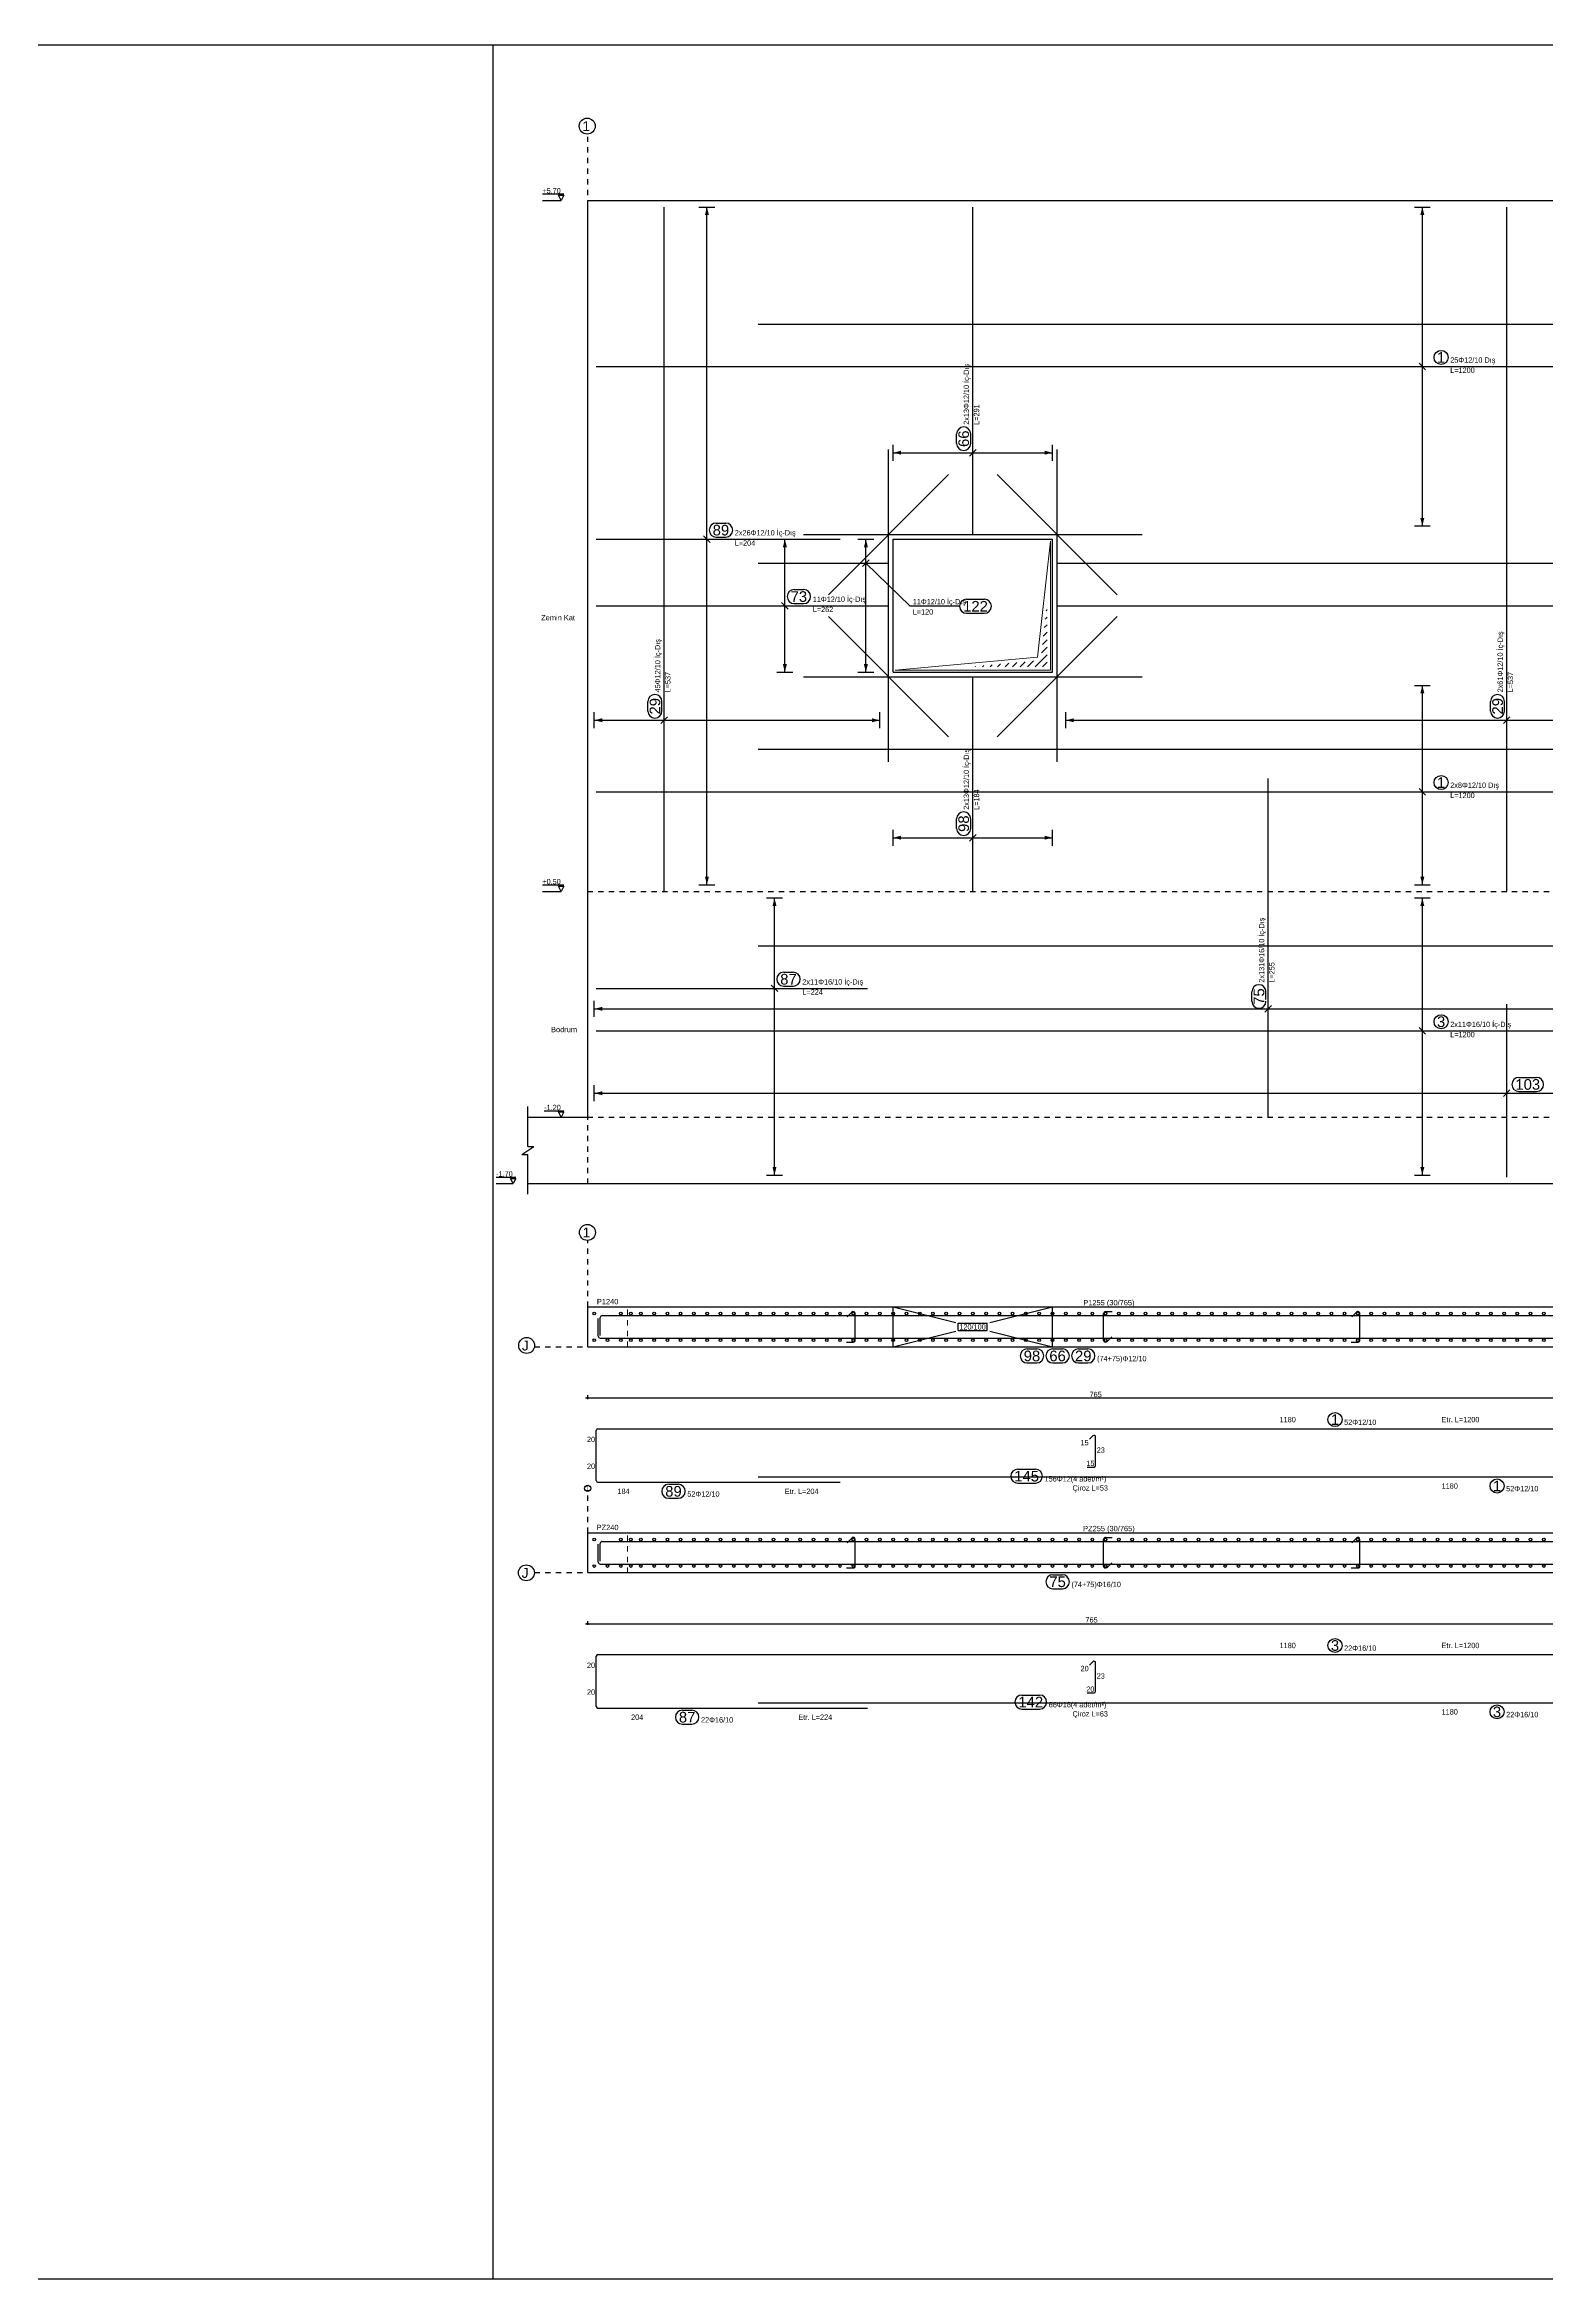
# Model space of a CAD drawing. Header units: metres. Extents: x 419734 to 420376, y 4564732 to 4565123.
# Drawn here: x 420318.91 to 420347.18, y 4564863.89 to 4564905.94 of the extents above; entities that cross this region are included whole.
import ezdxf

# ---------------------------------------------------------------- set-up
doc = ezdxf.new("R2010")
doc.units = ezdxf.units.M
for name, pattern in [('HIDDEN4', [0.09375, 0.0625, -0.03125]), ('NASCOSTA', [0.375, 0.25, -0.125]), ('TRATTO-PUNTO', [1, 0.5, -0.25, 0, -0.25])]:
    doc.linetypes.add(name, pattern=pattern)
for name, color, linetype in [('Standart', 7, 'Continuous'), ('SW_ASSI', 7, 'TRATTO-PUNTO'), ('SW_DIM', 33, 'Continuous'), ('SW_MAGRONE', 2, 'Continuous'), ('SW_SEZIONI-ARMATURA', 3, 'Continuous'), ('SW_SEZIONI_CARPENTERIA', 4, 'Continuous'), ('SW_TRATT', 7, 'NASCOSTA'), ('SW_TXT_TESTI', 1, 'Continuous')]:
    doc.layers.add(name, color=color, linetype=linetype)
doc.styles.add('arial_1_18', font='arial.ttf', dxfattribs={"height": 0.2})
doc.styles.add('SWS', font='ARIALN.TTF')

msp = doc.modelspace()

# ---------------------------------------------------------------- hatches: boundary and pattern name
at = {"layer": 'SW_DIM'}
for points in [[(420331.41246, 4564902.73281), (420331.33746, 4564902.73281), (420331.37496, 4564902.88281)], [(420344.88037, 4564902.73281), (420344.80537, 4564902.73281), (420344.84287, 4564902.88281)], [(420335.03037, 4564898.22343), (420334.88037, 4564898.26093), (420335.03037, 4564898.29843)], [(420337.88037, 4564898.26093), (420337.73037, 4564898.22343), (420337.73037, 4564898.29843)], [(420344.84287, 4564896.88281), (420344.80537, 4564897.03281), (420344.88037, 4564897.03281)], [(420332.88037, 4564896.48281), (420332.80537, 4564896.48281), (420332.84287, 4564896.63281)], [(420334.40537, 4564896.48281), (420334.33037, 4564896.48281), (420334.36787, 4564896.63281)], [(420332.84287, 4564894.13281), (420332.80537, 4564894.28281), (420332.88037, 4564894.28281)], [(420334.36787, 4564894.13281), (420334.33037, 4564894.28281), (420334.40537, 4564894.28281)], [(420344.88037, 4564893.73281), (420344.80537, 4564893.73281), (420344.84287, 4564893.88281)], [(420329.40537, 4564893.18906), (420329.25537, 4564893.22656), (420329.40537, 4564893.26406)], [(420334.63037, 4564893.22656), (420334.48037, 4564893.18906), (420334.48037, 4564893.26406)], [(420338.28037, 4564893.18906), (420338.13037, 4564893.22656), (420338.28037, 4564893.26406)], [(420335.03037, 4564890.97968), (420334.88037, 4564891.01718), (420335.03037, 4564891.05468)], [(420337.88037, 4564891.01718), (420337.73037, 4564890.97968), (420337.73037, 4564891.05468)], [(420331.37496, 4564890.13281), (420331.33746, 4564890.28281), (420331.41246, 4564890.28281)], [(420344.84287, 4564890.13281), (420344.80537, 4564890.28281), (420344.88037, 4564890.28281)], [(420332.68414, 4564889.73281), (420332.60914, 4564889.73281), (420332.64664, 4564889.88281)], [(420344.88037, 4564889.73281), (420344.80537, 4564889.73281), (420344.84287, 4564889.88281)], [(420329.40537, 4564887.75929), (420329.25537, 4564887.79679), (420329.40537, 4564887.83429)], [(420329.40537, 4564886.17191), (420329.25537, 4564886.20941), (420329.40537, 4564886.24691)], [(420332.64664, 4564884.67031), (420332.60914, 4564884.82031), (420332.68414, 4564884.82031)], [(420344.84287, 4564884.67031), (420344.80537, 4564884.82031), (420344.88037, 4564884.82031)]]:
    msp.add_hatch(color=256, dxfattribs=at).paths.add_polyline_path(points)

# ---------------------------------------------------------------- linework, layer by layer
for centre, radius in [((420329.1214, 4564904.40685), 0.15), ((420329.12541, 4564883.58953), 0.15), ((420327.98135, 4564881.4634), 0.15), ((420329.13037, 4564878.77497), 0.06), ((420327.97655, 4564877.18511), 0.15)]:
    msp.add_circle(centre, radius)
at = {"layer": 'Standart', "color": 2}
msp.add_line((419946.10266, 4564905.93855), (420327.35266, 4564905.93855), dxfattribs=at)
for points in [[(420376.27637, 4564863.89188), (419946.10266, 4564863.89188), (419946.10266, 4564905.93855)], [(420327.35266, 4564863.89188), (420327.35266, 4564905.93855), (420376.27637, 4564905.93855), (420376.27637, 4564863.89188)]]:
    msp.add_lwpolyline(points, dxfattribs=at)
at = {"layer": 'Standart', "color": 2, "linetype": 'Continuous', "lineweight": 5}
for points in [[(420344.90537, 4564899.82031), (420344.78037, 4564899.94531)], [(420336.31787, 4564898.19843), (420336.44287, 4564898.32343)], [(420331.43746, 4564896.57031), (420331.31246, 4564896.69531)], [(420337.60037, 4564894.41281), (420337.84287, 4564896.59531)], [(420337.84287, 4564894.17031), (420337.84287, 4564896.59531)], [(420334.30537, 4564896.12031), (420334.43037, 4564896.24531)], [(420332.90537, 4564895.32031), (420332.78037, 4564895.44531)], [(420337.76057, 4564895.2886), (420337.78037, 4564895.30841)], [(420337.77823, 4564895.44775), (420337.78037, 4564895.44988)], [(420337.70751, 4564894.81116), (420337.78037, 4564894.88401)], [(420337.72521, 4564894.97031), (420337.78037, 4564895.02548)], [(420337.74287, 4564895.12946), (420337.78037, 4564895.16694)], [(420337.55355, 4564894.23281), (420337.78037, 4564894.45961)], [(420337.67215, 4564894.49286), (420337.78037, 4564894.60108)], [(420337.68985, 4564894.65201), (420337.78037, 4564894.74254)], [(420334.91787, 4564894.17031), (420337.60037, 4564894.41281)], [(420334.91787, 4564894.17031), (420337.84287, 4564894.17031)], [(420336.42184, 4564894.23281), (420336.43359, 4564894.24457)], [(420336.56329, 4564894.23281), (420336.58912, 4564894.25864)], [(420336.70478, 4564894.23281), (420336.74464, 4564894.27269)], [(420336.84623, 4564894.23281), (420336.90017, 4564894.28675)], [(420336.98771, 4564894.23281), (420337.05569, 4564894.30081)], [(420337.12916, 4564894.23281), (420337.21122, 4564894.31487)], [(420337.27065, 4564894.23281), (420337.36674, 4564894.32893)], [(420337.4121, 4564894.23281), (420337.52227, 4564894.34299)], [(420337.69503, 4564894.23281), (420337.78037, 4564894.31815)], [(420330.50628, 4564893.16406), (420330.63128, 4564893.28906)], [(420346.36787, 4564893.16406), (420346.49287, 4564893.28906)], [(420344.78037, 4564891.94531), (420344.90537, 4564891.82031)], [(420336.31787, 4564890.95468), (420336.44287, 4564891.07968)], [(420332.70914, 4564888.12031), (420332.58414, 4564888.24531)], [(420341.87638, 4564887.73429), (420342.00138, 4564887.85929)], [(420344.78037, 4564887.44531), (420344.90537, 4564887.32031)], [(420346.36787, 4564886.14691), (420346.49287, 4564886.27191)]]:
    msp.add_lwpolyline(points, dxfattribs=at)
at = {"layer": 'Standart', "color": 1, "linetype": 'HIDDEN4', "lineweight": 5}
for points in [[(420329.88037, 4564881.43843), (420329.88037, 4564882.18843)], [(420329.88037, 4564877.18843), (420329.88037, 4564877.93843)]]:
    msp.add_lwpolyline(points, dxfattribs=at)
at = {"layer": 'SW_ASSI', "ltscale": 0.2}
for points in [[(420329.13037, 4564884.5078), (420329.13037, 4564904.25781)], [(420329.13037, 4564882.18843), (420329.13037, 4564883.43843)], [(420328.13037, 4564881.43843), (420329.13037, 4564881.43843)], [(420329.13037, 4564877.93843), (420329.13037, 4564878.71208)], [(420328.13037, 4564877.18843), (420329.13037, 4564877.18843)]]:
    msp.add_lwpolyline(points, dxfattribs=at)
at = {"layer": 'SW_DIM'}
for points in [[(420328.68037, 4564903.12447), (420328.27686, 4564903.12447)], [(420328.27686, 4564903.00781), (420328.63037, 4564903.00781)], [(420328.63037, 4564903.00781), (420328.58037, 4564903.10781)], [(420328.58037, 4564903.10781), (420328.68037, 4564903.10781)], [(420328.68037, 4564903.10781), (420328.63037, 4564903.00781)], [(420331.22496, 4564902.88281), (420331.52496, 4564902.88281)], [(420331.37496, 4564890.13281), (420331.37496, 4564902.88281)], [(420344.69287, 4564902.88281), (420344.99287, 4564902.88281)], [(420344.84287, 4564896.88281), (420344.84287, 4564902.88281)], [(420334.88037, 4564898.11093), (420334.88037, 4564898.41093)], [(420334.88037, 4564898.26093), (420337.88037, 4564898.26093)], [(420337.88037, 4564898.11093), (420337.88037, 4564898.41093)], [(420332.69287, 4564896.63281), (420332.99287, 4564896.63281)], [(420332.84287, 4564894.13281), (420332.84287, 4564896.63281)], [(420334.21787, 4564896.63281), (420334.51787, 4564896.63281)], [(420334.36787, 4564894.13281), (420334.36787, 4564896.63281)], [(420344.69287, 4564896.88281), (420344.99287, 4564896.88281)], [(420332.69287, 4564894.13281), (420332.99287, 4564894.13281)], [(420334.21787, 4564894.13281), (420334.51787, 4564894.13281)], [(420344.69287, 4564893.88281), (420344.99287, 4564893.88281)], [(420344.84287, 4564890.13281), (420344.84287, 4564893.88281)], [(420329.25537, 4564893.07656), (420329.25537, 4564893.37656)], [(420329.25537, 4564893.22656), (420334.63037, 4564893.22656)], [(420334.63037, 4564893.07656), (420334.63037, 4564893.37656)], [(420338.13037, 4564893.07656), (420338.13037, 4564893.37656)], [(420338.13037, 4564893.22656), (420353.13037, 4564893.22656)], [(420334.88037, 4564890.86718), (420334.88037, 4564891.16718)], [(420337.88037, 4564890.86718), (420337.88037, 4564891.16718)], [(420334.88037, 4564891.01718), (420337.88037, 4564891.01718)], [(420328.68037, 4564890.12447), (420328.27686, 4564890.12447)], [(420328.27686, 4564890.00781), (420328.63037, 4564890.00781)], [(420328.63037, 4564890.00781), (420328.58037, 4564890.10781)], [(420328.58037, 4564890.10781), (420328.68037, 4564890.10781)], [(420328.68037, 4564890.10781), (420328.63037, 4564890.00781)], [(420331.22496, 4564890.13281), (420331.52496, 4564890.13281)], [(420332.49664, 4564889.88281), (420332.79664, 4564889.88281)], [(420332.64664, 4564884.67031), (420332.64664, 4564889.88281)], [(420344.69287, 4564890.13281), (420344.99287, 4564890.13281)], [(420344.69287, 4564889.88281), (420344.99287, 4564889.88281)], [(420344.84287, 4564884.67031), (420344.84287, 4564889.88281)], [(420329.25537, 4564887.64679), (420329.25537, 4564887.94679)], [(420329.25537, 4564887.79679), (420361.88037, 4564887.79679)], [(420329.25537, 4564886.05941), (420329.25537, 4564886.35941)], [(420329.25537, 4564886.20941), (420361.88037, 4564886.20941)], [(420328.00537, 4564885.20781), (420328.00537, 4564885.95781)], [(420328.68037, 4564885.87447), (420328.31196, 4564885.87447)], [(420328.31196, 4564885.75781), (420328.63037, 4564885.75781)], [(420328.63037, 4564885.75781), (420328.58037, 4564885.85781)], [(420328.58037, 4564885.85781), (420328.68037, 4564885.85781)], [(420328.68037, 4564885.85781), (420328.63037, 4564885.75781)], [(420327.89287, 4564885.05781), (420328.11787, 4564885.20781)], [(420328.00537, 4564885.20781), (420328.11787, 4564885.20781)], [(420327.89287, 4564885.05781), (420328.00537, 4564885.05781)], [(420328.00537, 4564884.30781), (420328.00537, 4564885.05781)], [(420327.77511, 4564884.62447), (420327.4067, 4564884.62447)], [(420327.4067, 4564884.50781), (420327.72511, 4564884.50781)], [(420327.72511, 4564884.50781), (420327.67511, 4564884.60781)], [(420327.67511, 4564884.60781), (420327.77511, 4564884.60781)], [(420327.77511, 4564884.60781), (420327.72511, 4564884.50781)], [(420332.49664, 4564884.67031), (420332.79664, 4564884.67031)], [(420344.69287, 4564884.67031), (420344.99287, 4564884.67031)]]:
    msp.add_lwpolyline(points, dxfattribs=at)
at = {"layer": 'SW_DIM', "ltscale": 0.5}
for points in [[(420329.09037, 4564880.47843), (420362.04537, 4564880.47843)], [(420329.13037, 4564880.45343), (420329.13037, 4564880.52843)], [(420329.09037, 4564876.22843), (420362.04537, 4564876.22843)], [(420329.13037, 4564876.20343), (420329.13037, 4564876.27843)]]:
    msp.add_lwpolyline(points, dxfattribs=at)
for centre in [(420329.13037, 4564880.47843), (420329.13037, 4564876.22843)]:
    msp.add_circle(centre, 0.015, dxfattribs=at)
at = {"layer": 'SW_MAGRONE'}
for points in [[(420329.13037, 4564882.18843), (420362.00537, 4564882.18843)], [(420329.13037, 4564881.43843), (420329.13037, 4564882.18843)], [(420334.88037, 4564881.43843), (420334.88037, 4564882.18843)], [(420334.88037, 4564882.18843), (420336.06037, 4564881.89343)], [(420336.10788, 4564881.88343), (420336.65287, 4564881.88343)], [(420336.10788, 4564881.74343), (420336.10788, 4564881.88343)], [(420336.65287, 4564881.74343), (420336.65287, 4564881.88343)], [(420336.70037, 4564881.89343), (420337.88037, 4564882.18843)], [(420337.88037, 4564881.43843), (420337.88037, 4564882.18843)], [(420329.13037, 4564881.43843), (420362.00537, 4564881.43843)], [(420334.88037, 4564881.43843), (420336.06037, 4564881.73343)], [(420336.10788, 4564881.74343), (420336.65287, 4564881.74343)], [(420336.70037, 4564881.73343), (420337.88037, 4564881.43843)], [(420329.13037, 4564877.93843), (420362.00537, 4564877.93843)], [(420329.13037, 4564877.18843), (420329.13037, 4564877.93843)], [(420329.13037, 4564877.18843), (420362.00537, 4564877.18843)]]:
    msp.add_lwpolyline(points, dxfattribs=at)
at = {"layer": 'SW_SEZIONI-ARMATURA'}
for points in [[(420330.56878, 4564890.00781), (420330.56878, 4564902.88281)], [(420336.38037, 4564896.72031), (420336.38037, 4564902.88281)], [(420346.43037, 4564890.00781), (420346.43037, 4564902.88281)], [(420332.34287, 4564900.68281), (420361.84287, 4564900.68281)], [(420329.29287, 4564899.88281), (420358.79287, 4564899.88281)], [(420334.79287, 4564892.44531), (420334.79287, 4564898.32031)], [(420336.07637, 4564898.43527), (420336.07637, 4564898.61404)], [(420336.34037, 4564898.43527), (420336.34037, 4564898.61404)], [(420337.96787, 4564892.44531), (420337.96787, 4564898.32031)], [(420333.6615, 4564895.58894), (420335.92424, 4564897.85168)], [(420339.09924, 4564895.58894), (420336.8365, 4564897.85168)], [(420329.29287, 4564896.63281), (420333.88602, 4564896.63281)], [(420331.5493, 4564896.93681), (420331.72806, 4564896.93681)], [(420331.5493, 4564896.67281), (420331.72806, 4564896.67281)], [(420333.19287, 4564896.72031), (420339.56787, 4564896.72031)], [(420332.34287, 4564896.18281), (420334.79287, 4564896.18281)], [(420336.13188, 4564895.37153), (420335.19843, 4564895.37153), (420334.36787, 4564896.18281)], [(420337.96787, 4564896.18281), (420353.16787, 4564896.18281)], [(420329.29287, 4564895.38281), (420334.79287, 4564895.38281)], [(420333.01721, 4564895.68681), (420333.19598, 4564895.68681)], [(420333.01721, 4564895.42281), (420333.19598, 4564895.42281)], [(420336.26388, 4564895.50353), (420336.59803, 4564895.50353)], [(420337.96787, 4564895.38281), (420353.16787, 4564895.38281)], [(420333.6615, 4564895.17668), (420335.92424, 4564892.91394)], [(420336.26388, 4564895.23953), (420336.59803, 4564895.23953)], [(420336.8365, 4564892.91394), (420339.09924, 4564895.17668)], [(420333.19287, 4564894.04531), (420339.56787, 4564894.04531)], [(420336.38037, 4564890.00781), (420336.38037, 4564894.04531)], [(420330.26478, 4564893.4009), (420330.26478, 4564893.57966)], [(420330.52878, 4564893.4009), (420330.52878, 4564893.57966)], [(420346.12637, 4564893.4009), (420346.12637, 4564893.57966)], [(420346.39037, 4564893.4009), (420346.39037, 4564893.57966)], [(420332.34287, 4564892.68281), (420361.84287, 4564892.68281)], [(420341.93888, 4564885.75781), (420341.93888, 4564892.13281)], [(420329.29287, 4564891.88281), (420358.79287, 4564891.88281)], [(420336.07637, 4564891.19152), (420336.07637, 4564891.37029)], [(420336.34037, 4564891.19152), (420336.34037, 4564891.37029)], [(420332.34287, 4564888.98281), (420361.84287, 4564888.98281)], [(420329.29287, 4564888.18281), (420334.4004, 4564888.18281)], [(420332.82098, 4564888.48681), (420332.99974, 4564888.48681)], [(420332.82098, 4564888.22281), (420332.99974, 4564888.22281)], [(420341.89888, 4564887.97113), (420341.89888, 4564888.1499)], [(420341.63488, 4564887.93927), (420341.63488, 4564888.11803)], [(420346.43037, 4564884.63281), (420346.43037, 4564887.88281)], [(420329.29287, 4564887.38281), (420358.79287, 4564887.38281)], [(420346.66028, 4564886.50707), (420346.99443, 4564886.50707)], [(420346.66028, 4564886.24307), (420346.99443, 4564886.24307)], [(420329.33037, 4564881.63843), (420329.33037, 4564881.97343)], [(420329.36787, 4564881.65343), (420329.36787, 4564881.98843)], [(420329.40537, 4564882.02593), (420361.76787, 4564882.02593)], [(420334.01547, 4564882.00156), (420334.10386, 4564882.08995)], [(420334.16787, 4564881.56343), (420334.16787, 4564882.06343)], [(420338.84287, 4564881.56343), (420338.84287, 4564882.06343)], [(420338.88037, 4564882.10093), (420339.00537, 4564882.10093)], [(420343.51547, 4564882.00156), (420343.60386, 4564882.08995)], [(420343.66787, 4564881.56343), (420343.66787, 4564882.06343)], [(420329.36787, 4564881.60093), (420361.73037, 4564881.60093)], [(420334.00537, 4564881.52593), (420334.13037, 4564881.52593)], [(420338.90689, 4564881.53691), (420338.99528, 4564881.6253)], [(420343.50537, 4564881.52593), (420343.63037, 4564881.52593)], [(420337.40461, 4564881.39843), (420337.58337, 4564881.39843)], [(420337.40461, 4564881.13443), (420337.58337, 4564881.13443)], [(420337.88716, 4564881.39843), (420338.06592, 4564881.39843)], [(420337.88716, 4564881.13443), (420338.06592, 4564881.13443)], [(420338.36971, 4564881.39843), (420338.54847, 4564881.39843)], [(420338.36971, 4564881.13443), (420338.54847, 4564881.13443)], [(420329.29287, 4564879.39593), (420329.29287, 4564879.86593)], [(420329.32287, 4564879.89593), (420358.79287, 4564879.89593)], [(420338.57797, 4564879.69853), (420338.64166, 4564879.76222)], [(420338.69287, 4564879.20593), (420338.69287, 4564879.741)], [(420329.29287, 4564878.92093), (420329.29287, 4564879.39093)], [(420329.32287, 4564878.89093), (420333.88602, 4564878.89093)], [(420332.34287, 4564878.99093), (420361.81287, 4564878.99093)], [(420337.22655, 4564879.13593), (420337.5607, 4564879.13593)], [(420338.53037, 4564879.17593), (420338.66287, 4564879.17593)], [(420330.65596, 4564878.85093), (420330.83473, 4564878.85093)], [(420330.65596, 4564878.58693), (420330.83473, 4564878.58693)], [(420337.22655, 4564878.87193), (420337.5607, 4564878.87193)], [(420329.33037, 4564877.38843), (420329.33037, 4564877.72343)], [(420329.36787, 4564877.40343), (420329.36787, 4564877.73843)], [(420329.40537, 4564877.77593), (420361.76787, 4564877.77593)], [(420334.01547, 4564877.75156), (420334.10386, 4564877.83995)], [(420334.16787, 4564877.31343), (420334.16787, 4564877.81343)], [(420338.84287, 4564877.31343), (420338.84287, 4564877.81343)], [(420338.88037, 4564877.85093), (420339.00537, 4564877.85093)], [(420343.51547, 4564877.75156), (420343.60386, 4564877.83995)], [(420343.66787, 4564877.31343), (420343.66787, 4564877.81343)], [(420329.36787, 4564877.35093), (420361.73037, 4564877.35093)], [(420334.00537, 4564877.27593), (420334.13037, 4564877.27593)], [(420338.90689, 4564877.28691), (420338.99528, 4564877.3753)], [(420343.50537, 4564877.27593), (420343.63037, 4564877.27593)], [(420337.88716, 4564877.14843), (420338.06592, 4564877.14843)], [(420337.88716, 4564876.88443), (420338.06592, 4564876.88443)], [(420329.29287, 4564875.14593), (420329.29287, 4564875.61593)], [(420329.32287, 4564875.64593), (420358.79287, 4564875.64593)], [(420329.29287, 4564874.67093), (420329.29287, 4564875.14093)], [(420338.57797, 4564875.44853), (420338.64166, 4564875.51222)], [(420338.69287, 4564874.95593), (420338.69287, 4564875.491)], [(420332.34287, 4564874.74093), (420361.81287, 4564874.74093)], [(420337.30424, 4564874.88593), (420337.63839, 4564874.88593)], [(420338.53037, 4564874.92593), (420338.66287, 4564874.92593)], [(420329.32287, 4564874.64093), (420334.4004, 4564874.64093)], [(420330.91315, 4564874.60093), (420331.09192, 4564874.60093)], [(420330.91315, 4564874.33693), (420331.09192, 4564874.33693)], [(420337.30424, 4564874.62193), (420337.63839, 4564874.62193)]]:
    msp.add_lwpolyline(points, dxfattribs=at)
for centre, radius in [((420345.19587, 4564900.05481), 0.132), ((420345.19587, 4564892.05481), 0.132), ((420345.19587, 4564887.55481), 0.132), ((420329.25537, 4564882.06343), 0.025), ((420329.75537, 4564882.06343), 0.025), ((420329.94287, 4564882.06343), 0.025), ((420330.13037, 4564882.06343), 0.025), ((420330.38037, 4564882.06343), 0.025), ((420330.63037, 4564882.06343), 0.025), ((420330.88037, 4564882.06343), 0.025), ((420331.13037, 4564882.06343), 0.025), ((420331.38037, 4564882.06343), 0.025), ((420331.63037, 4564882.06343), 0.025), ((420331.88037, 4564882.06343), 0.025), ((420332.13037, 4564882.06343), 0.025), ((420332.38037, 4564882.06343), 0.025), ((420332.63037, 4564882.06343), 0.025), ((420332.88037, 4564882.06343), 0.025), ((420333.13037, 4564882.06343), 0.025), ((420333.38037, 4564882.06343), 0.025), ((420333.63037, 4564882.06343), 0.025), ((420333.88037, 4564882.06343), 0.025), ((420334.13037, 4564882.06343), 0.025), ((420334.38037, 4564882.06343), 0.025), ((420334.63037, 4564882.06343), 0.025), ((420334.88037, 4564882.06343), 0.025), ((420335.13037, 4564882.06343), 0.025), ((420335.38037, 4564882.06343), 0.025), ((420335.63037, 4564882.06343), 0.025), ((420335.88037, 4564882.06343), 0.025), ((420336.13037, 4564882.06343), 0.025), ((420336.38037, 4564882.06343), 0.025), ((420336.63037, 4564882.06343), 0.025), ((420336.88037, 4564882.06343), 0.025), ((420337.13037, 4564882.06343), 0.025), ((420337.38037, 4564882.06343), 0.025), ((420337.63037, 4564882.06343), 0.025), ((420337.88037, 4564882.06343), 0.025), ((420338.13037, 4564882.06343), 0.025), ((420338.38037, 4564882.06343), 0.025), ((420338.63037, 4564882.06343), 0.025), ((420338.88037, 4564882.06343), 0.025), ((420339.13037, 4564882.06343), 0.025), ((420339.38037, 4564882.06343), 0.025), ((420339.63037, 4564882.06343), 0.025), ((420339.88037, 4564882.06343), 0.025), ((420340.13037, 4564882.06343), 0.025), ((420340.38037, 4564882.06343), 0.025), ((420340.63037, 4564882.06343), 0.025), ((420340.88037, 4564882.06343), 0.025), ((420341.13037, 4564882.06343), 0.025), ((420341.38037, 4564882.06343), 0.025), ((420341.63037, 4564882.06343), 0.025), ((420341.88037, 4564882.06343), 0.025), ((420342.13037, 4564882.06343), 0.025), ((420342.38037, 4564882.06343), 0.025), ((420342.63037, 4564882.06343), 0.025), ((420342.88037, 4564882.06343), 0.025), ((420343.13037, 4564882.06343), 0.025), ((420343.38037, 4564882.06343), 0.025), ((420343.63037, 4564882.06343), 0.025), ((420343.88037, 4564882.06343), 0.025), ((420344.13037, 4564882.06343), 0.025), ((420344.38037, 4564882.06343), 0.025), ((420344.63037, 4564882.06343), 0.025), ((420344.88037, 4564882.06343), 0.025), ((420345.13037, 4564882.06343), 0.025), ((420345.38037, 4564882.06343), 0.025), ((420345.63037, 4564882.06343), 0.025), ((420345.88037, 4564882.06343), 0.025), ((420346.13037, 4564882.06343), 0.025), ((420346.38037, 4564882.06343), 0.025), ((420346.63037, 4564882.06343), 0.025), ((420346.88037, 4564882.06343), 0.025), ((420347.13037, 4564882.06343), 0.025), ((420329.25537, 4564881.56343), 0.025), ((420329.50537, 4564881.56343), 0.025), ((420329.75537, 4564881.56343), 0.025), ((420329.94287, 4564881.56343), 0.025), ((420330.13037, 4564881.56343), 0.025), ((420330.38037, 4564881.56343), 0.025), ((420330.63037, 4564881.56343), 0.025), ((420330.88037, 4564881.56343), 0.025), ((420331.13037, 4564881.56343), 0.025), ((420331.38037, 4564881.56343), 0.025), ((420331.63037, 4564881.56343), 0.025), ((420331.88037, 4564881.56343), 0.025), ((420332.13037, 4564881.56343), 0.025), ((420332.38037, 4564881.56343), 0.025), ((420332.63037, 4564881.56343), 0.025), ((420332.88037, 4564881.56343), 0.025), ((420333.13037, 4564881.56343), 0.025), ((420333.38037, 4564881.56343), 0.025), ((420333.63037, 4564881.56343), 0.025), ((420333.88037, 4564881.56343), 0.025), ((420334.13037, 4564881.56343), 0.025), ((420334.38037, 4564881.56343), 0.025), ((420334.63037, 4564881.56343), 0.025), ((420334.88037, 4564881.56343), 0.025), ((420335.13037, 4564881.56343), 0.025), ((420335.38037, 4564881.56343), 0.025), ((420335.63037, 4564881.56343), 0.025), ((420335.88037, 4564881.56343), 0.025), ((420336.13037, 4564881.56343), 0.025), ((420336.38037, 4564881.56343), 0.025), ((420336.63037, 4564881.56343), 0.025), ((420336.88037, 4564881.56343), 0.025), ((420337.13037, 4564881.56343), 0.025), ((420337.38037, 4564881.56343), 0.025), ((420337.63037, 4564881.56343), 0.025), ((420337.88037, 4564881.56343), 0.025), ((420338.13037, 4564881.56343), 0.025), ((420338.38037, 4564881.56343), 0.025), ((420338.63037, 4564881.56343), 0.025), ((420338.88037, 4564881.56343), 0.025), ((420339.13037, 4564881.56343), 0.025), ((420339.38037, 4564881.56343), 0.025), ((420339.63037, 4564881.56343), 0.025), ((420339.88037, 4564881.56343), 0.025), ((420340.13037, 4564881.56343), 0.025), ((420340.38037, 4564881.56343), 0.025), ((420340.63037, 4564881.56343), 0.025), ((420340.88037, 4564881.56343), 0.025), ((420341.13037, 4564881.56343), 0.025), ((420341.38037, 4564881.56343), 0.025), ((420341.63037, 4564881.56343), 0.025), ((420341.88037, 4564881.56343), 0.025), ((420342.13037, 4564881.56343), 0.025), ((420342.38037, 4564881.56343), 0.025), ((420342.63037, 4564881.56343), 0.025), ((420342.88037, 4564881.56343), 0.025), ((420343.13037, 4564881.56343), 0.025), ((420343.38037, 4564881.56343), 0.025), ((420343.63037, 4564881.56343), 0.025), ((420343.88037, 4564881.56343), 0.025), ((420344.13037, 4564881.56343), 0.025), ((420344.38037, 4564881.56343), 0.025), ((420344.63037, 4564881.56343), 0.025), ((420344.88037, 4564881.56343), 0.025), ((420345.13037, 4564881.56343), 0.025), ((420345.38037, 4564881.56343), 0.025), ((420345.63037, 4564881.56343), 0.025), ((420345.88037, 4564881.56343), 0.025), ((420346.13037, 4564881.56343), 0.025), ((420346.38037, 4564881.56343), 0.025), ((420346.63037, 4564881.56343), 0.025), ((420346.88037, 4564881.56343), 0.025), ((420347.13037, 4564881.56343), 0.025), ((420343.19877, 4564880.06793), 0.132), ((420346.24877, 4564878.81893), 0.132), ((420329.25537, 4564877.81343), 0.025), ((420329.75537, 4564877.81343), 0.025), ((420329.94287, 4564877.81343), 0.025), ((420330.13037, 4564877.81343), 0.025), ((420330.38037, 4564877.81343), 0.025), ((420330.63037, 4564877.81343), 0.025), ((420330.88037, 4564877.81343), 0.025), ((420331.13037, 4564877.81343), 0.025), ((420331.38037, 4564877.81343), 0.025), ((420331.63037, 4564877.81343), 0.025), ((420331.88037, 4564877.81343), 0.025), ((420332.13037, 4564877.81343), 0.025), ((420332.38037, 4564877.81343), 0.025), ((420332.63037, 4564877.81343), 0.025), ((420332.88037, 4564877.81343), 0.025), ((420333.13037, 4564877.81343), 0.025), ((420333.38037, 4564877.81343), 0.025), ((420333.63037, 4564877.81343), 0.025), ((420333.88037, 4564877.81343), 0.025), ((420334.13037, 4564877.81343), 0.025), ((420334.38037, 4564877.81343), 0.025), ((420334.63037, 4564877.81343), 0.025), ((420334.88037, 4564877.81343), 0.025), ((420335.13037, 4564877.81343), 0.025), ((420335.38037, 4564877.81343), 0.025), ((420335.63037, 4564877.81343), 0.025), ((420335.88037, 4564877.81343), 0.025), ((420336.13037, 4564877.81343), 0.025), ((420336.38037, 4564877.81343), 0.025), ((420336.63037, 4564877.81343), 0.025), ((420336.88037, 4564877.81343), 0.025), ((420337.13037, 4564877.81343), 0.025), ((420337.38037, 4564877.81343), 0.025), ((420337.63037, 4564877.81343), 0.025), ((420337.88037, 4564877.81343), 0.025), ((420338.13037, 4564877.81343), 0.025), ((420338.38037, 4564877.81343), 0.025), ((420338.63037, 4564877.81343), 0.025), ((420338.88037, 4564877.81343), 0.025), ((420339.13037, 4564877.81343), 0.025), ((420339.38037, 4564877.81343), 0.025), ((420339.63037, 4564877.81343), 0.025), ((420339.88037, 4564877.81343), 0.025), ((420340.13037, 4564877.81343), 0.025), ((420340.38037, 4564877.81343), 0.025), ((420340.63037, 4564877.81343), 0.025), ((420340.88037, 4564877.81343), 0.025), ((420341.13037, 4564877.81343), 0.025), ((420341.38037, 4564877.81343), 0.025), ((420341.63037, 4564877.81343), 0.025), ((420341.88037, 4564877.81343), 0.025), ((420342.13037, 4564877.81343), 0.025), ((420342.38037, 4564877.81343), 0.025), ((420342.63037, 4564877.81343), 0.025), ((420342.88037, 4564877.81343), 0.025), ((420343.13037, 4564877.81343), 0.025), ((420343.38037, 4564877.81343), 0.025), ((420343.63037, 4564877.81343), 0.025), ((420343.88037, 4564877.81343), 0.025), ((420344.13037, 4564877.81343), 0.025), ((420344.38037, 4564877.81343), 0.025), ((420344.63037, 4564877.81343), 0.025), ((420344.88037, 4564877.81343), 0.025), ((420345.13037, 4564877.81343), 0.025), ((420345.38037, 4564877.81343), 0.025), ((420345.63037, 4564877.81343), 0.025), ((420345.88037, 4564877.81343), 0.025), ((420346.13037, 4564877.81343), 0.025), ((420346.38037, 4564877.81343), 0.025), ((420346.63037, 4564877.81343), 0.025), ((420346.88037, 4564877.81343), 0.025), ((420347.13037, 4564877.81343), 0.025), ((420329.25537, 4564877.31343), 0.025), ((420329.50537, 4564877.31343), 0.025), ((420329.75537, 4564877.31343), 0.025), ((420329.94287, 4564877.31343), 0.025), ((420330.13037, 4564877.31343), 0.025), ((420330.38037, 4564877.31343), 0.025), ((420330.63037, 4564877.31343), 0.025), ((420330.88037, 4564877.31343), 0.025), ((420331.13037, 4564877.31343), 0.025), ((420331.38037, 4564877.31343), 0.025), ((420331.63037, 4564877.31343), 0.025), ((420331.88037, 4564877.31343), 0.025), ((420332.13037, 4564877.31343), 0.025), ((420332.38037, 4564877.31343), 0.025), ((420332.63037, 4564877.31343), 0.025), ((420332.88037, 4564877.31343), 0.025), ((420333.13037, 4564877.31343), 0.025), ((420333.38037, 4564877.31343), 0.025), ((420333.63037, 4564877.31343), 0.025), ((420333.88037, 4564877.31343), 0.025), ((420334.13037, 4564877.31343), 0.025), ((420334.38037, 4564877.31343), 0.025), ((420334.63037, 4564877.31343), 0.025), ((420334.88037, 4564877.31343), 0.025), ((420335.13037, 4564877.31343), 0.025), ((420335.38037, 4564877.31343), 0.025), ((420335.63037, 4564877.31343), 0.025), ((420335.88037, 4564877.31343), 0.025), ((420336.13037, 4564877.31343), 0.025), ((420336.38037, 4564877.31343), 0.025), ((420336.63037, 4564877.31343), 0.025), ((420336.88037, 4564877.31343), 0.025), ((420337.13037, 4564877.31343), 0.025), ((420337.38037, 4564877.31343), 0.025), ((420337.63037, 4564877.31343), 0.025), ((420337.88037, 4564877.31343), 0.025), ((420338.13037, 4564877.31343), 0.025), ((420338.38037, 4564877.31343), 0.025), ((420338.63037, 4564877.31343), 0.025), ((420338.88037, 4564877.31343), 0.025), ((420339.13037, 4564877.31343), 0.025), ((420339.38037, 4564877.31343), 0.025), ((420339.63037, 4564877.31343), 0.025), ((420339.88037, 4564877.31343), 0.025), ((420340.13037, 4564877.31343), 0.025), ((420340.38037, 4564877.31343), 0.025), ((420340.63037, 4564877.31343), 0.025), ((420340.88037, 4564877.31343), 0.025), ((420341.13037, 4564877.31343), 0.025), ((420341.38037, 4564877.31343), 0.025), ((420341.63037, 4564877.31343), 0.025), ((420341.88037, 4564877.31343), 0.025), ((420342.13037, 4564877.31343), 0.025), ((420342.38037, 4564877.31343), 0.025), ((420342.63037, 4564877.31343), 0.025), ((420342.88037, 4564877.31343), 0.025), ((420343.13037, 4564877.31343), 0.025), ((420343.38037, 4564877.31343), 0.025), ((420343.63037, 4564877.31343), 0.025), ((420343.88037, 4564877.31343), 0.025), ((420344.13037, 4564877.31343), 0.025), ((420344.38037, 4564877.31343), 0.025), ((420344.63037, 4564877.31343), 0.025), ((420344.88037, 4564877.31343), 0.025), ((420345.13037, 4564877.31343), 0.025), ((420345.38037, 4564877.31343), 0.025), ((420345.63037, 4564877.31343), 0.025), ((420345.88037, 4564877.31343), 0.025), ((420346.13037, 4564877.31343), 0.025), ((420346.38037, 4564877.31343), 0.025), ((420346.63037, 4564877.31343), 0.025), ((420346.88037, 4564877.31343), 0.025), ((420347.13037, 4564877.31343), 0.025), ((420343.19877, 4564875.81793), 0.132), ((420346.24877, 4564874.56893), 0.132)]:
    msp.add_circle(centre, radius, dxfattribs=at)
for centre, radius, start, end in [((420336.20837, 4564898.61404), 0.132, 0, 180), ((420336.20837, 4564898.43527), 0.132, 180, 0), ((420331.5493, 4564896.80481), 0.132, 90, 270), ((420331.72806, 4564896.80481), 0.132, 270, 90), ((420333.01721, 4564895.55481), 0.132, 90, 270), ((420333.19598, 4564895.55481), 0.132, 270, 90), ((420336.26388, 4564895.37153), 0.132, 90, 270), ((420336.59803, 4564895.37153), 0.132, 270, 90), ((420330.39678, 4564893.57966), 0.132, 0, 180), ((420346.25837, 4564893.57966), 0.132, 0, 180), ((420330.39678, 4564893.4009), 0.132, 180, 0), ((420346.25837, 4564893.4009), 0.132, 180, 0), ((420336.20837, 4564891.37029), 0.132, 0, 180), ((420336.20837, 4564891.19152), 0.132, 180, 0), ((420332.82098, 4564888.35481), 0.132, 90, 270), ((420332.99974, 4564888.35481), 0.132, 270, 90), ((420341.76688, 4564888.11803), 0.132, 0, 180), ((420341.76688, 4564887.93927), 0.132, 180, 0), ((420346.66028, 4564886.37507), 0.132, 90, 270), ((420346.99443, 4564886.37507), 0.132, 270, 90), ((420329.40537, 4564881.98843), 0.0375, 90, 180), ((420334.13037, 4564882.06343), 0.0375, 0, 135), ((420338.88037, 4564882.06343), 0.0375, 90, 180), ((420343.63037, 4564882.06343), 0.0375, 0, 135), ((420329.36787, 4564881.63843), 0.0375, 180, 270), ((420334.13037, 4564881.56343), 0.0375, 270, 0), ((420338.88037, 4564881.56343), 0.0375, 180, 315), ((420343.63037, 4564881.56343), 0.0375, 270, 0), ((420337.40461, 4564881.26643), 0.132, 90, 270), ((420337.58337, 4564881.26643), 0.132, 270, 90), ((420337.88716, 4564881.26643), 0.132, 90, 270), ((420338.06592, 4564881.26643), 0.132, 270, 90), ((420338.36971, 4564881.26643), 0.132, 90, 270), ((420338.54847, 4564881.26643), 0.132, 270, 90), ((420329.32287, 4564879.86593), 0.03, 90, 180), ((420338.66287, 4564879.741), 0.03, 0, 135), ((420329.32287, 4564878.92093), 0.03, 180, 270), ((420337.22655, 4564879.00393), 0.132, 90, 270), ((420337.5607, 4564879.00393), 0.132, 270, 90), ((420338.66287, 4564879.20593), 0.03, 270, 0), ((420330.65596, 4564878.71893), 0.132, 90, 270), ((420330.83473, 4564878.71893), 0.132, 270, 90), ((420329.40537, 4564877.73843), 0.0375, 90, 180), ((420334.13037, 4564877.81343), 0.0375, 0, 135), ((420338.88037, 4564877.81343), 0.0375, 90, 180), ((420343.63037, 4564877.81343), 0.0375, 0, 135), ((420329.36787, 4564877.38843), 0.0375, 180, 270), ((420334.13037, 4564877.31343), 0.0375, 270, 0), ((420338.88037, 4564877.31343), 0.0375, 180, 315), ((420343.63037, 4564877.31343), 0.0375, 270, 0), ((420337.88716, 4564877.01643), 0.132, 90, 270), ((420338.06592, 4564877.01643), 0.132, 270, 90), ((420329.32287, 4564875.61593), 0.03, 90, 180), ((420338.66287, 4564875.491), 0.03, 0, 135), ((420337.30424, 4564874.75393), 0.132, 90, 270), ((420337.63839, 4564874.75393), 0.132, 270, 90), ((420338.66287, 4564874.95593), 0.03, 270, 0), ((420329.32287, 4564874.67093), 0.03, 180, 270), ((420330.91315, 4564874.46893), 0.132, 90, 270), ((420331.09192, 4564874.46893), 0.132, 270, 90)]:
    msp.add_arc(centre, radius, start, end, dxfattribs=at)
at = {"layer": 'SW_SEZIONI_CARPENTERIA'}
for points in [[(420329.13037, 4564885.75781), (420329.13037, 4564903.00781)], [(420329.13037, 4564903.00781), (420362.00538, 4564903.00781)], [(420334.88037, 4564894.13281), (420334.88037, 4564896.63281)], [(420334.88037, 4564896.63281), (420337.88037, 4564896.63281)], [(420337.88037, 4564894.13281), (420337.88037, 4564896.63281)], [(420334.88037, 4564894.13281), (420337.88037, 4564894.13281)], [(420328.00536, 4564885.75781), (420329.13037, 4564885.75781)], [(420328.00536, 4564884.5078), (420363.75538, 4564884.5078)]]:
    msp.add_lwpolyline(points, dxfattribs=at)
at = {"layer": 'SW_TRATT', "ltscale": 0.2}
for points in [[(420329.13037, 4564890.0078), (420362.00538, 4564890.0078)], [(420329.13037, 4564885.7578), (420362.00538, 4564885.7578)]]:
    msp.add_lwpolyline(points, dxfattribs=at)

# ---------------------------------------------------------------- texts
at = {"layer": 'Standart', "color": 3, "linetype": 'Continuous', "lineweight": 5, "style": 'arial_1_18'}
for s, p in [('1', (420345.11818, 4564899.95481)), ('89', (420331.4833, 4564896.70481)), ('73', (420332.95121, 4564895.45481)), ('122', (420336.19788, 4564895.27153)), ('1', (420345.11818, 4564891.95481)), ('87', (420332.75498, 4564888.25481)), ('3', (420345.11818, 4564887.45481)), ('103', (420346.59428, 4564886.27507)), ('98', (420337.33861, 4564881.16643)), ('66', (420337.82116, 4564881.16643)), ('29', (420338.30371, 4564881.16643)), ('1', (420343.12108, 4564879.96793)), ('145', (420337.16055, 4564878.90393)), ('1', (420346.17108, 4564878.71893)), ('89', (420330.58996, 4564878.61893)), ('75', (420337.82116, 4564876.91643)), ('3', (420343.12108, 4564875.71793)), ('142', (420337.23824, 4564874.65393)), ('87', (420330.84715, 4564874.36893)), ('3', (420346.17108, 4564874.46893))]:
    msp.add_text(s, height=0.2, dxfattribs=at).set_placement(p)
for s, p in [('66', (420336.30837, 4564898.36927)), ('29', (420330.49678, 4564893.3349)), ('29', (420346.35837, 4564893.3349)), ('98', (420336.30837, 4564891.12552)), ('75', (420341.86688, 4564887.87327))]:
    msp.add_text(s, height=0.2, rotation=90, dxfattribs=at).set_placement(p)
at = {"layer": 'Standart', "color": 1, "linetype": 'Continuous', "lineweight": -3, "style": 'arial_1_18'}
for s, p in [('Zemin Kat ', (420328.25486, 4564895.10781)), ('Bodrum', (420328.44129, 4564887.35781))]:
    msp.add_text(s, height=0.1, dxfattribs=at).set_placement(p)
at = {"layer": 'Standart', "color": 1, "linetype": 'Continuous', "lineweight": 5, "style": 'arial_1_18'}
for s, p in [('P1240', (420329.30342, 4564882.23843)), ('P1255 (30/765)', (420338.46136, 4564882.21843)), ('PZ240', (420329.2996, 4564877.98843)), ('PZ255 (30/765)', (420338.45754, 4564877.96843))]:
    msp.add_text(s, height=0.1, dxfattribs=at).set_placement(p)
at = {"layer": 'SW_DIM', "ltscale": 0.5, "style": 'arial_1_18'}
for p in [(420338.57634, 4564880.49093), (420338.49905, 4564876.25085)]:
    msp.add_text('765', height=0.1, dxfattribs=at).set_placement(p)
at = {"layer": 'SW_MAGRONE', "style": 'arial_1_18'}
msp.add_text('1', height=0.09, dxfattribs=at).set_placement((420329.09541, 4564878.73311))
at = {"layer": 'SW_TXT_TESTI', "style": 'arial_1_18'}
for s, p in [('1', (420329.03111, 4564904.3121)), ('1', (420329.03512, 4564883.49478)), ('J', (420327.89106, 4564881.36864)), ('J', (420327.88626, 4564877.09035))]:
    msp.add_text(s, height=0.1875, dxfattribs=at).set_placement(p)
at = {"layer": 'SW_TXT_TESTI', "linetype": 'Continuous', "lineweight": -3, "style": 'SWS'}
for s, p in [('+5.70', (420328.27686, 4564903.14114)), ('+0.50', (420328.27686, 4564890.14114)), ('-1.20', (420328.31196, 4564885.89114)), ('-1.70', (420327.4067, 4564884.64114))]:
    msp.add_text(s, height=0.1, dxfattribs=at).set_placement(p)
at = {"layer": 'SW_TXT_TESTI', "linetype": 'Continuous', "lineweight": 5, "style": 'SWS'}
for s, p in [('25Φ12/10 Dış', (420345.36787, 4564899.95481)), ('L=1200', (420345.36787, 4564899.76281)), ('2x26Φ12/10 İç-Dış', (420331.89996, 4564896.70481)), ('L=204', (420331.89996, 4564896.51281)), ('11Φ12/10 İç-Dış ', (420333.36787, 4564895.45481)), ('L=262', (420333.36787, 4564895.26281)), ('11Φ12/10 İç-Dış', (420335.24996, 4564895.4082)), ('L=120', (420335.24996, 4564895.2162)), ('2x8Φ12/10 Dış', (420345.36787, 4564891.95481)), ('L=1200', (420345.36787, 4564891.76281)), ('2x11Φ16/10 İç-Dış', (420333.17164, 4564888.25481)), ('L=224', (420333.17164, 4564888.06281)), ('2x11Φ16/10 İç-Dış', (420345.36787, 4564887.45481)), ('L=1200', (420345.36787, 4564887.26281)), ('120/100', (420336.12788, 4564881.76343)), ('(74+75)Φ12/10', (420338.72036, 4564881.16643)), ('20', (420329.11749, 4564879.64593)), ('1180', (420342.156, 4564880.01793)), ('52Φ12/10', (420343.37077, 4564879.96793)), ('Etr. L=1200', (420345.20353, 4564880.01793)), ('15', (420338.40844, 4564879.58438)), ('23', (420338.71287, 4564879.44468)), ('20', (420329.11749, 4564879.14093)), ('156Φ12(4 adet/m²)', (420337.73259, 4564878.90393)), ('15', (420338.51749, 4564879.19593)), ('184', (420329.69099, 4564878.66893)), ('52Φ12/10', (420331.00662, 4564878.61893)), ('Etr. L=204', (420332.83938, 4564878.66893)), ('Çiroz L=53', (420338.25692, 4564878.73193)), ('1180', (420345.206, 4564878.76893)), ('52Φ12/10', (420346.42077, 4564878.71893)), ('(74+75)Φ16/10', (420338.23781, 4564876.91643)), ('1180', (420342.156, 4564875.76793)), ('22Φ16/10', (420343.37077, 4564875.71793)), ('Etr. L=1200', (420345.20353, 4564875.76793)), ('20', (420329.11749, 4564875.39593)), ('20', (420338.40844, 4564875.33438)), ('23', (420338.71287, 4564875.19468)), ('20', (420329.11749, 4564874.89093)), ('66Φ16(4 adet/m²)', (420337.81028, 4564874.65393)), ('20', (420338.51749, 4564874.94593)), ('204', (420329.94819, 4564874.41893)), ('22Φ16/10', (420331.26381, 4564874.36893)), ('Etr. L=224', (420333.09657, 4564874.41893)), ('Çiroz L=63', (420338.25692, 4564874.48193)), ('1180', (420345.206, 4564874.51893)), ('22Φ16/10', (420346.42077, 4564874.46893))]:
    msp.add_text(s, height=0.1, dxfattribs=at).set_placement(p)
for s, p in [('2x13Φ12/10 İç-Dış', (420336.30837, 4564898.78593)), ('L=291', (420336.50037, 4564898.78593)), ('45Φ12/10 İç-Dış', (420330.49678, 4564893.75156)), ('2x61Φ12/10 İç-Dış', (420346.35837, 4564893.75156)), ('L=537', (420330.68878, 4564893.75156)), ('L=537', (420346.55037, 4564893.75156)), ('2x13Φ12/10 İç-Dış', (420336.30837, 4564891.54218)), ('L=184', (420336.50037, 4564891.54218)), ('2x131Φ16/10 İç-Dış', (420341.86688, 4564888.28992)), ('L=255', (420342.05888, 4564888.28992))]:
    msp.add_text(s, height=0.1, rotation=90, dxfattribs=at).set_placement(p)

doc.saveas('drawing.dxf')
